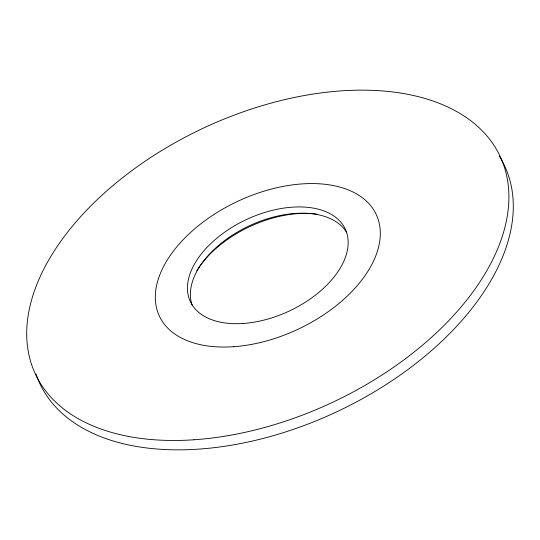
<?xml version="1.0" encoding="UTF-8"?>
<svg xmlns="http://www.w3.org/2000/svg" width="540" height="540" viewBox="0 0 540 540"><rect width="100%" height="100%" fill="white"/><g stroke="black" fill="none" stroke-linecap="round" stroke-linejoin="round"><path stroke-width="0.81" d="M499.237 156.08A256.601 151.551 -25.1 0 1 337.041 411.662A256.601 151.551 -25.1 0 1 35.971 373.889M196.729 270.81A89.809 53.041 -25.1 0 1 317.176 214.178M192.173 305.154A85.536 50.517 -25.1 0 1 248.697 226.105A85.536 50.517 -25.1 0 1 346.41 232.025M193.961 439.776A256.601 151.551 -25.1 0 0 503.489 164.545A256.601 151.551 -25.1 0 0 105.962 191.612A256.601 151.551 -25.1 0 0 193.961 439.776M233.341 346.727A119.745 70.727 -25.1 0 0 377.791 218.288A119.745 70.727 -25.1 0 0 192.281 230.918A119.745 70.727 -25.1 0 0 233.341 346.727M243.189 323.467A85.536 50.517 -25.1 0 0 346.363 231.721A85.536 50.517 -25.1 0 0 213.86 240.746A85.536 50.517 -25.1 0 0 243.189 323.467"/></g></svg>
